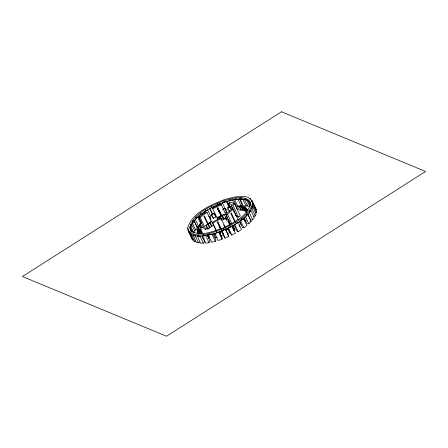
<?xml version="1.0" encoding="UTF-8"?>
<svg xmlns="http://www.w3.org/2000/svg" width="448" height="448" viewBox="0 0 448 448"><rect width="100%" height="100%" fill="white"/><g stroke="black" fill="none" stroke-linecap="round" stroke-linejoin="round"><path stroke-width="0.67" d="M188.205 230.177L188.238 229.303L188.205 230.177L189.851 233.705M255.371 212.923L256.441 212.514L253.148 205.458L253.008 203.784M256.441 212.514L256.502 210.767L253.21 203.706M198.246 232.602L197.148 230.25L197.294 228.99L198.257 228.637L198.117 229.897L199.483 232.837M224.011 235.239L221.306 236.225L219.716 232.243L221.967 231.426M221.306 236.225L221.357 235.777M222.421 231.263L222.37 231.711L219.66 232.697M225.288 212.716L226.643 212.223L225.047 208.247L222.88 209.031M226.643 212.223L222.438 202.737L226.279 201.454L229.018 207.334M246.45 212.307L246.596 211.047L247.559 210.694M187.622 227.982C192.287 212.486 210.286 205.369 224 199.724C232.294 197.613 251.166 191.24 253.182 204.585C248.511 220.08 230.513 227.192 216.804 232.842C208.505 234.948 189.633 241.326 187.622 227.982L188.031 228.861M191.878 232.075L190.327 229.762L189.767 227.164C194.303 212.632 210.767 206.08 223.742 200.771C231.812 198.811 244.44 193.95 250.27 202.362M190.574 230.384L190.943 231.084L190.383 228.486C193.799 215.992 207.357 209.877 218.019 204.506C227.702 201.04 239.478 196.045 249.368 201.32L250.74 204.26M219.257 231.739L222.275 238.207L222.018 239.254L218.176 240.537L214.906 233.38M222.018 239.254L218.747 232.103M188.222 230.765C197.221 239.562 212.929 232.215 222.975 228.934C234.394 223.188 248.903 216.642 252.566 203.258L251.961 200.474M199.842 233.789L199.024 232.025L199.399 231.028L200.351 230.748L201.723 233.688M200.794 233.503L199.97 231.739L200.351 230.748M200.458 230.462L200.838 229.466L199.892 229.751L199.511 230.742L200.458 230.462L201.83 233.402M194.219 232.943L194.869 231.431L191.576 224.375M253.131 216.569L255.22 215.975L251.933 208.914L252.599 206.954M255.22 215.975L256.088 213.954L252.795 206.898M199.629 231.577L197.775 227.506L198.52 226.055L199.45 225.809L201.096 229.337L200.726 230.065M197.775 227.506L198.705 227.259L199.45 225.809M217.101 237.474L215.796 237.815L214.155 234.287L214.418 233.766M227.685 207.855L227.954 207.334L230.558 206.657L230.289 207.178L227.685 207.855L229.331 211.383L229.594 210.862M215.796 237.815L216.065 237.294M212.985 233.716L216.003 240.184L215.309 241.354L211.646 242.217L208.421 235.049M208.354 235.161L212.083 234.186M208.74 237.742L209.076 237.21M209.597 237.093L209.261 237.63L207.889 234.69M195.675 230.065L197.305 227.87L194.012 220.808L192.382 223.009L195.675 230.065L194.376 230.3M249.166 212.755L250.981 210.526L254.268 217.582L252.638 219.783L250.695 220.13L247.677 213.662M199.64 224.403L200.945 222.841L201.79 222.718L200.486 224.286L199.64 224.403L201.286 227.931L202.132 227.814L203.437 226.246M246.282 220.59L245.414 221.631L243.768 218.103L242.917 218.226L243.74 219.99M207.066 234.982L210.078 241.45L208.981 242.698L205.66 243.102L202.474 235.922M202.367 236.04L205.794 235.525M239.91 206.31L241.242 206.147L242.34 204.898L239.327 198.43M199.052 225.96L199.982 225.047M245.353 216.726L247.839 214.435L251.132 221.491L248.808 223.776L247.089 223.866L244.076 217.398M230.849 224.93L225.876 214.278L231.605 209.104L233.206 209.104L238.179 219.761M225.876 214.278L227.478 214.273L233.206 209.104M229.83 225.266L228.458 222.326L229.723 221.183M234.354 224.991L233.033 226.184L231.963 226.184M202.026 236.074L204.77 241.954L203.308 243.225L200.474 243.146L197.322 235.967M197.182 236.09L200.155 236.046M237.586 206.494L238.375 205.811L240.078 205.856L239.288 206.539L237.586 206.494L239.232 210.022L240.929 210.067L241.724 209.384M246.07 206.119L242.777 199.063L239.943 198.985L243.23 206.046L246.07 206.119L247.526 204.854M240.464 220.702L243.51 218.456L246.803 225.512L243.886 227.774L242.48 227.601L239.462 221.133M239.73 206.578L240.621 205.901L242.11 206.119L241.22 206.797L239.73 206.578L241.377 210.106L242.866 210.325L241.22 206.797M207.323 228.15L205.761 229.32L204.422 229.107L198.873 217.196L205.66 212.106L206.998 212.318L211.378 221.721M198.873 217.196L200.206 217.414L206.998 212.318M205.794 225.422L207.295 224.297L207.906 224.392L206.399 225.523L205.794 225.422L207.435 228.95L208.046 229.051L209.546 227.92L207.726 223.972L209.227 222.846L209.838 222.942L208.337 224.067L207.726 223.972M209.373 227.5L209.983 227.601L211.484 226.47L209.658 222.522L211.159 221.396L211.77 221.491L216.255 231.14M209.658 222.522L210.269 222.617L211.77 221.491M207.435 228.95L208.438 228.2M211.305 226.05L211.915 226.145L213.416 225.019M199.858 241.982L198.542 242.906L196.314 242.357L193.189 235.183M193.026 235.301L195.418 235.732M241.606 206.881L242.581 206.22L243.835 206.606L242.861 207.267L241.606 206.881L243.253 210.409L244.507 210.795L242.861 207.267M231.543 209.653L228.62 203.386L230.474 202.21L234.73 203.969L240.279 215.88L238.431 217.056L236.471 216.244L231.202 205.52L234.685 212.996M209.815 217.532L210.941 216.815L207.654 209.759L204.271 211.91L204.82 213.086M228.62 203.386L232.876 205.15L234.73 203.969M225.82 218.977L228.827 220.22L229.65 221.984L226.643 220.741L225.82 218.977L227.539 217.885M234.707 224.515L238.19 222.41L241.483 229.466L238.101 231.616L237.059 231.185L234.041 224.711M243.174 207.396L244.222 206.769L245.224 207.312L244.177 207.945L243.174 207.396L244.821 210.924L245.818 211.473L244.177 207.945M195.871 241.192L194.886 241.763L193.368 240.766L190.266 233.598M190.075 233.71L191.783 234.601M251.154 200.284L252.162 201.942M211.406 214.586L213.903 213.153L214.278 213.405L215.925 216.933L213.422 218.366L211.406 214.586L213.422 218.366M211.781 214.838L214.278 213.405M198.604 233.447L199.5 232.938L200.542 233.649M231.683 226.822L232.932 226.1L233.302 226.358L234.948 229.886L233.951 230.457M232.305 226.929L233.302 226.358M225.215 227.282L221.122 218.506L220.433 217.885L212.162 222.365L212.856 222.992L216.658 231.14M212.856 222.992L221.122 218.506M219.072 227.931L220.293 227.27M246.792 212.346L246.064 211.646L244.418 208.118L245.521 207.53L247.346 210.582M244.418 208.118L245.146 208.818L246.249 208.23M214.469 214.844L215.701 214.2M228.346 227.998L232.103 226.122L235.396 233.178L231.694 235.122L228.049 227.982M193.558 239.344L192.506 239.848L188.67 231.291L188.843 232.086M252.207 201.096L256.239 209.558L252.006 201.191L252.577 201.802M188.468 231.381L189.414 232.697M246.68 211.977L245.308 209.037L246.45 208.494L247.447 210.515M246.898 209.339L245.756 209.877L245.308 209.037M218.333 210.946L219.402 210.448M218.232 211.428L219.565 210.806L221.211 214.34L220.321 214.749M198.274 231.05L198.738 232.064L197.781 232.506L197.322 231.493L198.274 231.05L199.371 233.402M225.585 229.925L227.814 228.894L229.622 232.781L227.489 233.778M225.842 230.25L227.976 229.253L227.814 228.894M221.015 204.058L221.351 204.859L212.716 208.824L212.38 208.023L221.015 204.058L226.906 216.77L225.198 217.549M217.314 208.32L217.986 208.012M219.29 216.558L219.442 216.927L217.532 217.801L217.381 217.437L219.29 216.558L220.265 218.691M221.754 215.426L221.906 215.796L219.996 216.675L219.839 216.306L221.754 215.426L223.552 219.324L221.642 220.203L221.486 219.834M222.303 215.174L224.213 214.301L226.01 218.193L224.101 219.072L222.303 215.174L222.454 215.544L224.364 214.665L224.213 214.301M222.925 218.596L224.062 218.075M219.946 203.683L216.087 205.33L216.636 206.506M225.602 229.141L228.81 236.488L224.958 238.14L221.665 231.078L225.501 229.348M222.74 209.518L224.997 208.695M197.148 230.25L198.117 229.897M225.725 209.793L228.29 208.936M214.883 233.481L218.725 232.198M199.024 232.025L199.97 231.739M214.155 234.287L215.454 233.946M237.395 199.158L234.629 199.494L237.922 206.55M249.984 221.553L251.132 221.491M228.458 222.326L229.186 222.326L230.283 224.678M208.942 227.825L209.546 227.92M208.835 216.222L209.395 216.356L211.042 219.884L210.476 219.75M202.726 238.28L204.299 238.655M215.925 216.933L213.903 213.153M234.578 229.634L234.948 229.886M250.006 202.306L247.99 199.494M190.327 229.762C198.951 237.994 213.209 231.134 222.785 228.054C233.447 222.69 247.005 216.574 250.421 204.075L249.855 201.477M252.566 203.258L253.182 204.585M249.967 198.358L250.376 199.237M251.748 206.584L252.364 207.906M247.85 200.318L250.32 205.61M244.91 198.218L245.526 199.539M249.547 210.302L250.163 211.624M249.351 212.722L252.638 219.783M246.45 208.494L247.548 210.846M245.521 207.53L246.07 208.706M240.744 197.702L241.36 199.024M245.146 208.818L246.518 211.758M246.058 214.25L246.674 215.578M237.95 199.091L241.242 206.147M245.515 216.714L248.808 223.776M235.67 197.971L236.286 199.293M239.288 206.539L240.929 210.067M233.335 199.315L236.354 205.783M235.654 205.761L237.3 209.289M241.438 218.266L242.054 219.587M234.287 204.019L232.366 199.903L228.71 200.76L229.802 203.112M240.598 220.718L243.886 227.774M229.919 199.007L230.535 200.329M232.876 205.15L238.431 217.056M239.546 221.43L241.192 224.958M235.558 214.861L236.135 216.11M238.902 224.93L239.725 226.694M230.289 207.178L231.386 209.53M226.811 200.99L229.824 207.463M235.883 222.158L236.499 223.485M235.542 222.152L231.185 212.811L230.737 213.214L234.802 221.934M223.742 200.771L224.358 202.093M234.808 224.56L238.101 231.616M227.478 214.273L231.862 223.675M232.932 226.1L234.304 229.046M231.745 226.038L233.94 230.742M220.03 203.392L220.578 204.568M229.639 225.77L230.255 227.091M217.398 203.185L218.019 204.506M228.407 228.06L231.694 235.122M217.946 207.827L222.634 217.974M217.543 207.978L218.915 210.924M217.459 208.27L218.557 210.627M217.269 208.141L221.088 216.418M225.798 228.536L226.386 229.79M219.839 216.306L221.368 219.615M220.433 217.885L221.306 219.766M223.647 224.778L224.521 226.66M225.518 229.432L228.81 236.488M214.194 207.67L213.646 206.494L209.944 208.438L212.688 214.318M222.975 228.934L223.591 230.255M217.381 217.437L218.355 219.565M212.38 208.023L217.935 219.929M211.176 206.142L211.792 207.463M221.122 228.749L217.93 221.894L217.286 222.247L220.478 229.096M222.639 232.299L223.462 234.063M217.526 221.894L221.01 229.365M221.749 230.787L224.958 238.14M209.591 208.354L212.33 214.234M216.188 231.515L216.804 232.842M205.346 209.513L205.962 210.834M210.269 222.617L211.915 226.145M203.504 212.066L204.053 213.242M209.983 227.601L204.484 215.992L203.952 216.39L207.726 224.482M202.782 214.519L202.233 213.343L199.315 215.606L199.864 216.782M212.016 234.298L215.309 241.354M206.399 225.523L208.046 229.051M200.155 213.153L200.771 214.474M209.569 233.408L210.185 234.73M200.206 217.414L205.761 229.32M207.29 234.786L208.936 238.314M198.178 216.02L201.197 222.488M200.637 223.546L197.618 217.078L195.294 219.358L198.587 226.419L196.868 226.509L194.13 220.629M200.486 224.286L202.132 227.814M205.688 235.642L208.981 242.698M195.838 216.894L196.459 218.221M203.409 234.517L204.03 235.844M200.838 229.466L202.485 232.994M198.705 227.259L200.077 230.199M200.015 236.163L203.308 243.225M192.584 220.584L193.2 221.911M197.322 231.493L198.33 233.682M197.982 234.802L198.598 236.13M190.529 224.062L191.145 225.383L190.714 226.391L193.732 232.859M195.25 235.85L198.542 242.906M192.606 232.316L190.411 227.612L190.35 229.359L191.173 231.123M193.519 234.254L194.135 235.575M189.767 227.164L190.383 228.486M191.593 234.707L194.886 241.763M190.221 232.887L190.837 234.209M189.213 232.786L192.506 239.848M229.454 232.422L229.622 232.781M226.57 215.964L226.906 216.77M226.01 218.193L225.859 217.829L223.95 218.702L224.101 219.072M223.395 218.954L223.552 219.324M281.456 111.782L22.4 276.528L166.544 336.218L425.6 171.472L281.456 111.782M246.641 199.819L244.412 199.265L247.705 206.326L249.928 206.875L246.641 199.819"/></g></svg>
